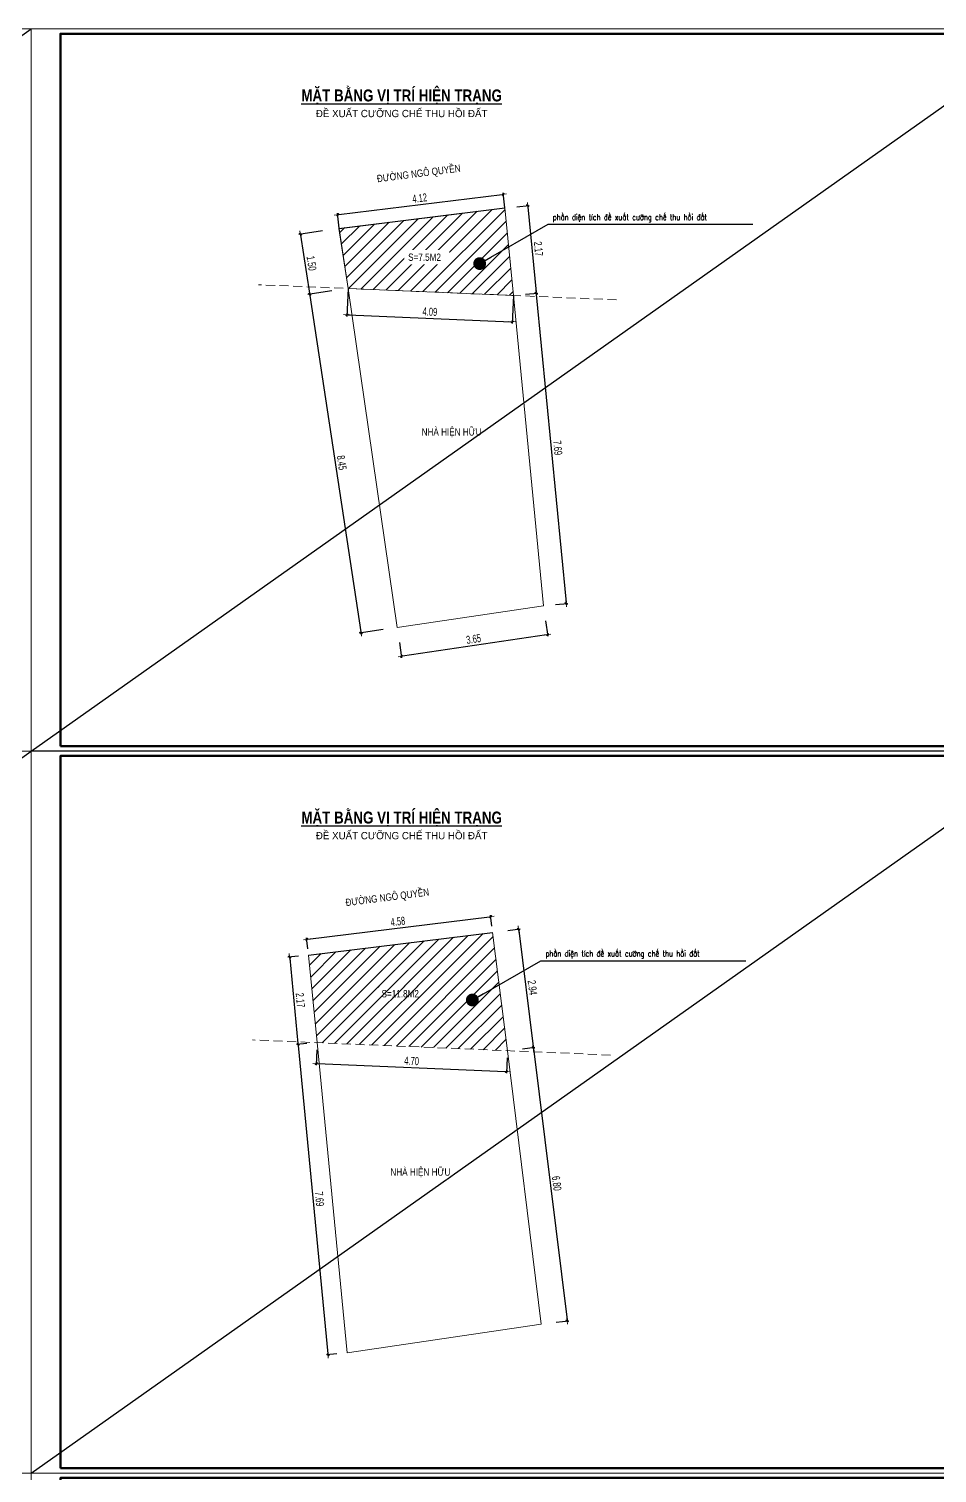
# Model space of a CAD drawing. Header units: millimetres. Extents: x 480521 to 6014615, y -961280 to 187869.
# Drawn here: x 705745 to 728163, y 77944 to 113584 of the extents above; entities that cross this region are included whole.
import ezdxf
from ezdxf.enums import TextEntityAlignment as Align

# ---------------------------------------------------------------- set-up
doc = ezdxf.new("R2010")
doc.units = ezdxf.units.MM
doc.header["$LTSCALE"] = 600
doc.header["$MEASUREMENT"] = 0
doc.linetypes.add('HIDDEN', pattern=[0.375, 0.25, -0.125])
doc.layers.get('0').update_dxf_attribs({"lineweight": 0})
doc.layers.get('Defpoints').update_dxf_attribs({"lineweight": 0})
for name, color, linetype, lineweight in [('dim', 144, 'Continuous', 13), ('Khungten_LCDI', 7, 'Continuous', 25), ('LC Dim', 8, 'Continuous', 18), ('LC Hatch @ 1 (1)', 252, 'Continuous', 9), ('LC Net khuat', 4, 'HIDDEN', 13), ('LC Net thay', 7, 'Continuous', 25), ('LC Text1', 3, 'Continuous', 20), ('LC Text2', 7, 'Continuous', 25), ('Level 10', 7, 'Continuous', 0)]:
    doc.layers.add(name, color=color, linetype=linetype, lineweight=lineweight)
doc.layers.add('KCS_Plotter', color=11, linetype='Continuous', plot=False)
doc.styles.add('HOATBIF', font='hoatbif.shx', dxfattribs={"width": 0.65})
doc.styles.add('Khungten', font='VHAVAN.TTF', dxfattribs={"width": 0.9, "height": 5000})
doc.styles.add('LC 1', font='VHAVANB.TTF')
doc.styles.add('LC 3', font='vnsimli.shx', dxfattribs={"width": 0.75})
doc.styles.add('LC3', font='VHARIALB.TTF', dxfattribs={"width": 0.8})
doc.styles.add('T2', font='VHARIAL.TTF', dxfattribs={"width": 0.8})
doc.styles.add('Title', font='VHBLACK.TTF')
doc.dimstyles.new('1-100 (1-60)', dxfattribs={"dimscale": 79, "dimtxt": 2.5, "dimasz": 0.35, "dimexe": 0.5, "dimexo": 0, "dimgap": 0.8, "dimtad": 1, "dimdec": 0, "dimzin": 0, "dimdsep": 46, "dimtxsty": 'HOATBIF', "dimblk1": 'DOT', "dimblk2": 'DOT', "dimsah": 1, "dimcen": -1, "dimdle": 1, "dimclrd": 256, "dimclre": 256, "dimclrt": 4, "dimadec": 3, "dimazin": 2, "dimtfac": 0.333333, "dimtdec": 0, "dimtix": 1, "dimtmove": 2, "dimatfit": 3, "dimldrblk": 'DOT', "dimfxl": 1, "dimtvp": 0.833333, "dimtolj": 1, "dimtzin": 0, "dimarcsym": 0})

# ---------------------------------------------------------------- blocks, each defined once
blk = doc.blocks.new('lcdi fix')
at = {"layer": 'Defpoints', "lineweight": 0}
blk.add_lwpolyline([(-1200, -14850), (-1200, 14850), (40800, 14850), (40800, -14850)], close=True, dxfattribs=at)
at = {"layer": 'Khungten_LCDI', "color": 5, "lineweight": 60}
blk.add_lwpolyline([(0, -14650), (0, 14650), (40600, 14650), (40600, -14650)], close=True, dxfattribs=at)
at = {"color": 7, "style": 'Khungten', "width": 0.8}
for tag, p in [('REVISION', (39499, -10746)), ('NGAYHT', (39546, -11609))]:
    blk.add_attdef(tag, text='', height=200, dxfattribs=at).set_placement(p, align=Align.CENTER)
at = {"layer": 'LC Text1', "color": 3, "style": 'LC 1', "width": 1.834006}
for tag, p, p2 in [('TENBANVE1', (36913, -8886), (40339, -8886)), ('TENBANVE2', (36913, -9562), (40339, -9562))]:
    blk.add_attdef(tag, text='', height=250, dxfattribs=at).set_placement(p, p2, align=Align.FIT)
at = {"layer": 'LC Text1', "style": 'Title', "width": 0.7}
blk.add_attdef('SOBANVE', text='', height=250, dxfattribs=at).set_placement((39562, -13896), align=Align.CENTER)
blk = doc.blocks.new('TIEUDE1')
at = {"layer": 'LC Text2', "color": 7, "style": 'LC 1'}
blk.add_attdef('TIªU§Ò', text='', height=5, dxfattribs=at).set_placement((0, 0), align=Align.BOTTOM_CENTER)
blk.add_attdef('TL', text='', height=3, dxfattribs=at).set_placement((0, -2), align=Align.TOP_CENTER)
blk = doc.blocks.new('DOT')
at = {"layer": 'dim'}
for p, q in [((-3, 0), (3, 0)), ((-1, -1), (1, 1))]:
    blk.add_line(p, q, dxfattribs=at)
blk.add_lwpolyline([(0.5, 1), (-1, -0.5), (-0.5, -1), (1, 0.5)], close=True, dxfattribs=at)
blk = doc.blocks.new('*D80')
at = {"layer": 'Defpoints', "color": 0, "transparency": 16777216}
for p in [(717454, 109500), (717495, 109165), (713407, 108662)]:
    blk.add_point(p, dxfattribs=at)
at = {"layer": 'LC Dim', "lineweight": -2, "transparency": 16777216}
for p, q in [((713394, 108999), (717427, 109496)), ((717495, 109165), (717449, 109539)), ((713407, 108662), (713361, 109035))]:
    blk.add_line(p, q, dxfattribs=at)
at = {"layer": 'LC Dim', "lineweight": -2, "transparency": 16777216, "xscale": 27.65, "yscale": 27.65, "zscale": 27.65}
for p, rotation in [((717454, 109500), 7.025796264175142), ((713366, 108996), 187.0257962641751)]:
    blk.add_blockref('DOT', p, dxfattribs=dict(at, rotation=rotation))
at = {"layer": 'LC Dim', "color": 4, "transparency": 16777216, "insert": (715390, 109409), "char_height": 197.5, "attachment_point": 5, "rotation": 7.0258, "style": 'HOATBIF'}
blk.add_mtext('\\A1;4.12', dxfattribs=at)
blk = doc.blocks.new('_Dot')
at = {"color": 0, "linetype": 'ByBlock', "lineweight": -2}
blk.add_line((-0.5, 0), (-1, 0), dxfattribs=at)
at = {"color": 0, "linetype": 'ByBlock', "const_width": 0.5}
blk.add_lwpolyline([(-0.25, 0, 1), (0.25, 0, 1)], format="xyb", close=True, dxfattribs=at)
blk = doc.blocks.new('*D81')
at = {"layer": 'Defpoints', "color": 0, "transparency": 16777216}
for p in [(712995, 108599), (712673, 107033), (713220, 107116)]:
    blk.add_point(p, dxfattribs=at)
at = {"layer": 'LC Dim', "lineweight": -2, "transparency": 16777216}
for p, q in [((712995, 108599), (712409, 108511)), ((712452, 108489), (712669, 107061)), ((713220, 107116), (712634, 107027))]:
    blk.add_line(p, q, dxfattribs=at)
at = {"layer": 'LC Dim', "lineweight": -2, "transparency": 16777216, "xscale": 27.65, "yscale": 27.65, "zscale": 27.65}
for p, rotation in [((712448, 108517), 98.61761831697089), ((712673, 107033), 278.6176183169709)]:
    blk.add_blockref('DOT', p, dxfattribs=dict(at, rotation=rotation))
at = {"layer": 'LC Dim', "color": 4, "transparency": 16777216, "insert": (712721, 107799), "char_height": 197.5, "attachment_point": 5, "rotation": 278.6176, "style": 'HOATBIF'}
blk.add_mtext('\\A1;1.50', dxfattribs=at)
blk = doc.blocks.new('*D82')
at = {"layer": 'Defpoints', "color": 0, "transparency": 16777216}
for p in [(713220, 107116), (714486, 98759), (713940, 98676)]:
    blk.add_point(p, dxfattribs=at)
at = {"layer": 'LC Dim', "lineweight": -2, "transparency": 16777216}
for p, q in [((713220, 107116), (712634, 107027)), ((712677, 107006), (713935, 98703)), ((714486, 98759), (713900, 98670))]:
    blk.add_line(p, q, dxfattribs=at)
at = {"layer": 'LC Dim', "lineweight": -2, "transparency": 16777216, "xscale": 27.65, "yscale": 27.65, "zscale": 27.65}
for p, rotation in [((712673, 107033), 98.61761831603108), ((713940, 98676), 278.6176183160311)]:
    blk.add_blockref('DOT', p, dxfattribs=dict(at, rotation=rotation))
at = {"layer": 'LC Dim', "color": 4, "transparency": 16777216, "insert": (713466, 102879), "char_height": 197.5, "attachment_point": 5, "rotation": 278.6176, "style": 'HOATBIF'}
blk.add_mtext('\\A1;8.45', dxfattribs=at)
blk = doc.blocks.new('*D83')
at = {"layer": 'Defpoints', "color": 0, "transparency": 16777216}
for p in [(717791, 109194), (718000, 107034), (718266, 107059)]:
    blk.add_point(p, dxfattribs=at)
at = {"layer": 'LC Dim', "lineweight": -2, "transparency": 16777216}
for p, q in [((717791, 109194), (718097, 109224)), ((718060, 109192), (718264, 107087)), ((718000, 107034), (718306, 107063))]:
    blk.add_line(p, q, dxfattribs=at)
at = {"layer": 'LC Dim', "lineweight": -2, "transparency": 16777216, "xscale": 27.65, "yscale": 27.65, "zscale": 27.65}
for p, rotation in [((718058, 109220), 95.52236581087993), ((718266, 107059), 275.5223658108799)]:
    blk.add_blockref('DOT', p, dxfattribs=dict(at, rotation=rotation))
at = {"layer": 'LC Dim', "color": 4, "transparency": 16777216, "insert": (718323, 108155), "char_height": 197.5, "attachment_point": 5, "rotation": 275.5224, "style": 'HOATBIF'}
blk.add_mtext('\\A1;2.17', dxfattribs=at)
blk = doc.blocks.new('*D84')
at = {"layer": 'Defpoints', "color": 0, "transparency": 16777216}
for p in [(718000, 107034), (718741, 99376), (719007, 99402)]:
    blk.add_point(p, dxfattribs=at)
at = {"layer": 'LC Dim', "lineweight": -2, "transparency": 16777216}
for p, q in [((718000, 107034), (718306, 107063)), ((718269, 107032), (719004, 99429)), ((718741, 99376), (719046, 99406))]:
    blk.add_line(p, q, dxfattribs=at)
at = {"layer": 'LC Dim', "lineweight": -2, "transparency": 16777216, "xscale": 27.65, "yscale": 27.65, "zscale": 27.65}
for p, rotation in [((718266, 107059), 95.52236581120096), ((719007, 99402), 275.5223658112009)]:
    blk.add_blockref('DOT', p, dxfattribs=dict(at, rotation=rotation))
at = {"layer": 'LC Dim', "color": 4, "transparency": 16777216, "insert": (718798, 103246), "char_height": 197.5, "attachment_point": 5, "rotation": 275.5224, "style": 'HOATBIF'}
blk.add_mtext('\\A1;7.69', dxfattribs=at)
blk = doc.blocks.new('*D85')
at = {"layer": 'Defpoints', "color": 0, "transparency": 16777216}
for p in [(718500, 98976), (714889, 98440), (714940, 98099)]:
    blk.add_point(p, dxfattribs=at)
at = {"layer": 'LC Dim', "lineweight": -2, "transparency": 16777216}
for p, q in [((718500, 98976), (718556, 98596)), ((714889, 98440), (714946, 98060)), ((718523, 98631), (714967, 98103))]:
    blk.add_line(p, q, dxfattribs=at)
at = {"layer": 'LC Dim', "lineweight": -2, "transparency": 16777216, "xscale": 27.65, "yscale": 27.65, "zscale": 27.65}
for p, rotation in [((718550, 98635), 8.445908346024327), ((714940, 98099), 188.4459083460243)]:
    blk.add_blockref('DOT', p, dxfattribs=dict(at, rotation=rotation))
at = {"layer": 'LC Dim', "color": 4, "transparency": 16777216, "insert": (716721, 98527), "char_height": 197.5, "attachment_point": 5, "rotation": 8.4459, "style": 'HOATBIF'}
blk.add_mtext('\\A1;3.65', dxfattribs=at)
blk = doc.blocks.new('*D86')
at = {"layer": 'Defpoints', "color": 0, "transparency": 16777216}
for p in [(713622, 107177), (717704, 107005), (717677, 106356)]:
    blk.add_point(p, dxfattribs=at)
at = {"layer": 'LC Dim', "lineweight": -2, "transparency": 16777216}
for p, q in [((713622, 107177), (713593, 106489)), ((717704, 107005), (717675, 106316)), ((713623, 106527), (717649, 106357))]:
    blk.add_line(p, q, dxfattribs=at)
at = {"layer": 'LC Dim', "lineweight": -2, "transparency": 16777216, "xscale": 27.65, "yscale": 27.65, "zscale": 27.65}
for p, rotation in [((713595, 106528), 177.581617836189), ((717677, 106356), 357.581617836189)]:
    blk.add_blockref('DOT', p, dxfattribs=dict(at, rotation=rotation))
at = {"layer": 'LC Dim', "color": 4, "transparency": 16777216, "insert": (715643, 106604), "char_height": 197.5, "attachment_point": 5, "rotation": 357.5816, "style": 'HOATBIF'}
blk.add_mtext('\\A1;4.09', dxfattribs=at)
blk = doc.blocks.new('*D99')
at = {"layer": 'Defpoints', "color": 0, "transparency": 16777216}
for p in [(712399, 90702), (712388, 88521), (712608, 88542)]:
    blk.add_point(p, dxfattribs=at)
at = {"layer": 'LC Dim', "lineweight": -2, "transparency": 16777216}
for p, q in [((712399, 90702), (712140, 90677)), ((712182, 90654), (712385, 88548)), ((712608, 88542), (712349, 88517))]:
    blk.add_line(p, q, dxfattribs=at)
at = {"layer": 'LC Dim', "lineweight": -2, "transparency": 16777216, "xscale": 27.65, "yscale": 27.65, "zscale": 27.65}
for p, rotation in [((712179, 90681), 95.5223658108777), ((712388, 88521), 275.5223658108777)]:
    blk.add_blockref('DOT', p, dxfattribs=dict(at, rotation=rotation))
at = {"layer": 'LC Dim', "color": 4, "transparency": 16777216, "insert": (712445, 89616), "char_height": 197.5, "attachment_point": 5, "rotation": 275.5224, "style": 'HOATBIF'}
blk.add_mtext('\\A1;2.17', dxfattribs=at)
blk = doc.blocks.new('*D100')
at = {"layer": 'Defpoints', "color": 0, "transparency": 16777216}
for p in [(712608, 88542), (713128, 80863), (713349, 80884)]:
    blk.add_point(p, dxfattribs=at)
at = {"layer": 'LC Dim', "lineweight": -2, "transparency": 16777216}
for p, q in [((712608, 88542), (712349, 88517)), ((712391, 88493), (713126, 80891)), ((713349, 80884), (713089, 80859))]:
    blk.add_line(p, q, dxfattribs=at)
at = {"layer": 'LC Dim', "lineweight": -2, "transparency": 16777216, "xscale": 27.65, "yscale": 27.65, "zscale": 27.65}
for p, rotation in [((712388, 88521), 95.5223658112102), ((713128, 80863), 275.5223658112102)]:
    blk.add_blockref('DOT', p, dxfattribs=dict(at, rotation=rotation))
at = {"layer": 'LC Dim', "color": 4, "transparency": 16777216, "insert": (712919, 84707), "char_height": 197.5, "attachment_point": 5, "rotation": 275.5224, "style": 'HOATBIF'}
blk.add_mtext('\\A1;7.69', dxfattribs=at)
blk = doc.blocks.new('*D101')
at = {"layer": 'Defpoints', "color": 0, "transparency": 16777216}
for p in [(717563, 91332), (717925, 88414), (718194, 88447)]:
    blk.add_point(p, dxfattribs=at)
at = {"layer": 'LC Dim', "lineweight": -2, "transparency": 16777216}
for p, q in [((717563, 91332), (717871, 91371)), ((717835, 91338), (718190, 88474)), ((717925, 88414), (718233, 88452))]:
    blk.add_line(p, q, dxfattribs=at)
at = {"layer": 'LC Dim', "lineweight": -2, "transparency": 16777216, "xscale": 27.65, "yscale": 27.65, "zscale": 27.65}
for p, rotation in [((717831, 91366), 97.07620778875676), ((718194, 88447), 277.0762077887568)]:
    blk.add_blockref('DOT', p, dxfattribs=dict(at, rotation=rotation))
at = {"layer": 'LC Dim', "color": 4, "transparency": 16777216, "insert": (718173, 89926), "char_height": 197.5, "attachment_point": 5, "rotation": 277.0762, "style": 'HOATBIF'}
blk.add_mtext('\\A1;2.94', dxfattribs=at)
blk = doc.blocks.new('*D102')
at = {"layer": 'Defpoints', "color": 0, "transparency": 16777216}
for p in [(717925, 88414), (718763, 81666), (719031, 81700)]:
    blk.add_point(p, dxfattribs=at)
at = {"layer": 'LC Dim', "lineweight": -2, "transparency": 16777216}
for p, q in [((717925, 88414), (718233, 88452)), ((718197, 88420), (719028, 81727)), ((718763, 81666), (719071, 81704))]:
    blk.add_line(p, q, dxfattribs=at)
at = {"layer": 'LC Dim', "lineweight": -2, "transparency": 16777216, "xscale": 27.65, "yscale": 27.65, "zscale": 27.65}
for p, rotation in [((718194, 88447), 97.07620778945449), ((719031, 81700), 277.0762077894545)]:
    blk.add_blockref('DOT', p, dxfattribs=dict(at, rotation=rotation))
at = {"layer": 'LC Dim', "color": 4, "transparency": 16777216, "insert": (718773, 85093), "char_height": 197.5, "attachment_point": 5, "rotation": 277.0762, "style": 'HOATBIF'}
blk.add_mtext('\\A1;6.80', dxfattribs=at)
blk = doc.blocks.new('*D103')
at = {"layer": 'Defpoints', "color": 0, "transparency": 16777216}
for p in [(717144, 91676), (717173, 91441), (712631, 90881)]:
    blk.add_point(p, dxfattribs=at)
at = {"layer": 'LC Dim', "lineweight": -2, "transparency": 16777216}
for p, q in [((712629, 91119), (717117, 91672)), ((717173, 91441), (717139, 91715)), ((712631, 90881), (712597, 91155))]:
    blk.add_line(p, q, dxfattribs=at)
at = {"layer": 'LC Dim', "lineweight": -2, "transparency": 16777216, "xscale": 27.65, "yscale": 27.65, "zscale": 27.65}
for p, rotation in [((717144, 91676), 7.025807435829799), ((712602, 91116), 187.0258074358298)]:
    blk.add_blockref('DOT', p, dxfattribs=dict(at, rotation=rotation))
at = {"layer": 'LC Dim', "color": 4, "transparency": 16777216, "insert": (714853, 91557), "char_height": 197.5, "attachment_point": 5, "rotation": 7.0258, "style": 'HOATBIF'}
blk.add_mtext('\\A1;4.58', dxfattribs=at)
blk = doc.blocks.new('*D104')
at = {"layer": 'Defpoints', "color": 0, "transparency": 16777216}
for p in [(712851, 88387), (717547, 88189), (717533, 87853)]:
    blk.add_point(p, dxfattribs=at)
at = {"layer": 'LC Dim', "lineweight": -2, "transparency": 16777216}
for p, q in [((712851, 88387), (712835, 88012)), ((712864, 88050), (717505, 87854)), ((717547, 88189), (717531, 87814))]:
    blk.add_line(p, q, dxfattribs=at)
at = {"layer": 'LC Dim', "lineweight": -2, "transparency": 16777216, "xscale": 27.65, "yscale": 27.65, "zscale": 27.65}
for p, rotation in [((712837, 88051), 177.5816499146407), ((717533, 87853), 357.5816499146407)]:
    blk.add_blockref('DOT', p, dxfattribs=dict(at, rotation=rotation))
at = {"layer": 'LC Dim', "color": 4, "transparency": 16777216, "insert": (715192, 88114), "char_height": 197.5, "attachment_point": 5, "rotation": 357.5816, "style": 'HOATBIF'}
blk.add_mtext('\\A1;4.70', dxfattribs=at)

msp = doc.modelspace()

# ---------------------------------------------------------------- hatches: boundary and pattern name
at = {"layer": 'LC Hatch @ 1 (1)', "ltscale": 2}
h = msp.add_hatch(dxfattribs=at)
h.set_pattern_fill('ANSI31', color=256, scale=1800)
h.set_pattern_definition([(45, (0, -610.12), (-159.099026, 159.099026), [])])
h.paths.add_polyline_path([(713622.312, 107177.281), (713397.537, 108660.449), (717495.171, 109165.448), (717704.06, 107004.894)])

# ---------------------------------------------------------------- linework, layer by layer
at = {"layer": 'Defpoints', "lineweight": 0}
for points in [[(680604.637, 95763.59), (680604.637, 113583.591), (705804.637, 113583.591), (705804.637, 95763.59)], [(680604.637, 77943.59), (680604.637, 95763.59), (705804.637, 95763.59), (705804.637, 77943.59)], [(680604.637, 60123.59), (680604.637, 77943.59), (705804.637, 77943.59), (705804.637, 60123.59)]]:
    msp.add_lwpolyline(points, close=True, dxfattribs=at)
at = {"layer": 'KCS_Plotter'}
for p, q in [((680604.637, 95763.59), (705804.637, 113583.591)), ((680604.637, 77943.59), (705804.637, 95763.59))]:
    msp.add_line(p, q, dxfattribs=at)
at = {"layer": 'LC Net khuat', "color": 1, "lineweight": 13, "ltscale": 1.5, "flags": 128}
for points in [[(720249.724, 106897.383), (711413.108, 107270.583)], [(720100.155, 88260.184), (711263.538, 88633.384)]]:
    msp.add_lwpolyline(points, dxfattribs=at)
at = {"layer": 'LC Net thay', "color": 7}
for p, q in [((713407.318, 108661.655), (717495.171, 109165.448)), ((712649.524, 90726.58), (717192.174, 91286.424))]:
    msp.add_line(p, q, dxfattribs=at)
at = {"layer": 'LC Net thay', "color": 7, "linetype": 'Continuous', "lineweight": 0}
for p, q in [((717704.06, 107004.894), (717495.171, 109165.448)), ((713622.312, 107177.281), (713407.318, 108661.655)), ((714834.025, 98811.28), (713622.312, 107177.281)), ((718444.411, 99347.372), (717704.06, 107004.894)), ((714834.025, 98811.28), (718444.411, 99347.372)), ((717554.49, 88367.694), (717192.174, 91286.424)), ((712858.413, 88566.026), (712649.524, 90726.58)), ((713598.764, 80908.503), (712858.413, 88566.026)), ((718392.085, 81620.243), (717554.49, 88367.694)), ((713598.764, 80908.503), (718392.085, 81620.243))]:
    msp.add_line(p, q, dxfattribs=at)
at = {"layer": 'LC Net thay', "color": 7, "linetype": 'Continuous', "lineweight": 0, "flags": 128}
msp.add_lwpolyline([(713622.312, 107177.281), (713397.537, 108660.449), (717495.171, 109165.448), (717704.06, 107004.894), (713622.312, 107177.281)], dxfattribs=at)
at = {"layer": 'Level 10', "color": 7, "linetype": 'Continuous', "lineweight": 0, "flags": 128}
msp.add_lwpolyline([(713407.318, 108661.655), (717495.171, 109165.448)], dxfattribs=at)

# ---------------------------------------------------------------- block references
at = {"layer": 'LC Net thay', "xscale": 0.6000000155618168, "yscale": 0.6000000155618168, "zscale": 0.6000000155618168}
for p in [(706524.637, 104673.591), (706524.637, 86853.59), (706524.637, 69033.59)]:
    msp.add_blockref('lcdi fix', p, dxfattribs=at)
at = {"layer": 'LC Text2'}
ref = msp.add_blockref('TIEUDE1', (714945.613, 111705.065), dxfattribs=dict(at, xscale=60.00000000003865, yscale=60.00000000003865, zscale=60.00000000003865))
ref.add_attrib('TIªU§Ò', '%%UmÆt b»ng vÞ trÝ hiÖn tr¹ng', dxfattribs={"color": 7, "height": 295.46488, "style": 'LC3', "width": 0.8}).set_placement((714945.613, 111705.065), align=Align.BOTTOM_CENTER)
ref.add_attrib('TL', '®Ò xuÊt c\xadìng chÕ thu håi ®Êt', dxfattribs={"color": 7, "height": 180, "style": 'LC 1'}).set_placement((714945.613, 111585.065), align=Align.TOP_CENTER)
ref = msp.add_blockref('TIEUDE1', (714945.613, 93885.064), dxfattribs=dict(at, xscale=60.00000000003865, yscale=60.00000000003865, zscale=60.00000000003865))
ref.add_attrib('TIªU§Ò', '%%UmÆt b»ng vÞ trÝ hiÖn tr¹ng', dxfattribs={"color": 7, "height": 295.46488, "style": 'LC3', "width": 0.8}).set_placement((714945.613, 93885.064), align=Align.BOTTOM_CENTER)
ref.add_attrib('TL', '®Ò xuÊt c\xadìng chÕ thu håi ®Êt', dxfattribs={"color": 7, "height": 180, "style": 'LC 1'}).set_placement((714945.613, 93765.064), align=Align.TOP_CENTER)

# ---------------------------------------------------------------- texts
at = {"layer": 'LC Text1', "color": 3, "style": 'LC 3', "width": 0.8}
for p in [(718677.136, 108862.77), (718496.787, 90690.223)]:
    msp.add_text('phÇn diÖn tÝch ®Ò xuÊt c\xadìng chÕ thu håi ®Êt', height=150, dxfattribs=at).set_placement(p)
at = {"layer": 'LC Text2', "style": 'T2', "width": 0.8}
for p in [(714348.139, 109797.134), (713573.571, 91933.227)]:
    msp.add_text('®\xadêng ng« quyÒn', height=180, rotation=7.3050148, dxfattribs=at).set_placement(p)

# ---------------------------------------------------------------- dimensions: what is measured, and where the dimension line sits
at = {"layer": 'LC Dim'}
for p1, p2, distance, picture, middle in [((713407.318, 108661.655), (717495.171, 109165.448), 336.901, '*D80', (715390.227, 109408.657)), ((717791.276, 109194.077), (718000.165, 107033.523), 267.486, '*D83', (718323.164, 108155.126)), ((712994.733, 108599.404), (713219.507, 107116.236), -552.85, '*D81', (712720.633, 107799.248)), ((713622.312, 107177.282), (717704.06, 107004.894), -649.577, '*D86', (715642.61, 106603.895)), ((718499.517, 98976.254), (714889.131, 98440.163), 345.186, '*D85', (716721.237, 98526.96)), ((712630.527, 90880.717), (717173.177, 91440.562), 236.948, '*D103', (714853.061, 91556.542)), ((717563.024, 91332.459), (717925.34, 88413.731), 270.529, '*D101', (718173.367, 89926.372)), ((712399.383, 90702.395), (712608.272, 88541.843), -221.307, '*D99', (712444.747, 89616.407)), ((712850.856, 88387.105), (717546.934, 88188.775), -336.108, '*D104', (715191.546, 88113.938))]:
    dim = msp.add_aligned_dim(p1=p1, p2=p2, distance=distance, dimstyle='1-100 (1-60)', override={"dimdec": 2, "dimlfac": 0.001}, dxfattribs=at)
    dim.commit()
    dim.dimension.update_dxf_attribs({"geometry": picture, "text_midpoint": middle})
for base, p1, p2, angle, picture, middle in [((713939.508, 98675.716), (713219.507, 107116.236), (714486.117, 98758.554), 98.6176183, '*D82', (713466.325, 102878.823)), ((719006.762, 99401.741), (718000.165, 107033.523), (718740.518, 99376), 95.5223658, '*D84', (718797.784, 103246.088)), ((713128.345, 80863.021), (712608.272, 88541.843), (713348.625, 80884.319), 95.5223658, '*D100', (712919.367, 84707.369)), ((719031.403, 81699.604), (717925.34, 88413.731), (718762.934, 81666.278), 97.0762078, '*D102', (718773.322, 85093.281))]:
    dim = msp.add_linear_dim(base=base, p1=p1, p2=p2, angle=angle, dimstyle='1-100 (1-60)', override={"dimdec": 2, "dimlfac": 0.001}, dxfattribs=at)
    dim.commit()
    dim.dimension.update_dxf_attribs({"geometry": picture, "text_midpoint": middle})

# ---------------------------------------------------------------- leaders
for points in [[(716871.436, 107791.252), (718563.632, 108762.078), (723617.486, 108762.078)], [(716691.087, 89618.705), (718383.283, 90589.531), (723437.137, 90589.531)]]:
    msp.add_leader(points, dimstyle='1-100 (1-60)', override={"dimasz": 4, "dimdec": 2, "dimlfac": 0.001}, dxfattribs=at)

# ---------------------------------------------------------------- next in the draw order: texts
at = {"layer": 'LC Text2', "char_height": 180, "attachment_point": 1, "style": 'T2', "bg_fill": 3, "box_fill_scale": 1.5, "bg_fill_color": 256, "bg_fill_transparency": 0}
for s, insert, width in [('s=7.5m2', (715105.332, 108039.538), 927.25441), ('nhµ hiÖn h÷u', (715438.728, 103727.453), 1438.55853), ('s=11.8m2', (714449.319, 89864.452), 927.25441), ('nhµ hiÖn h÷u', (714668.598, 85463.11), 1438.55853)]:
    msp.add_mtext(s, dxfattribs=dict(at, insert=insert, width=width))

# ---------------------------------------------------------------- next in the draw order: hatches: boundary and pattern name
at = {"layer": 'LC Hatch @ 1 (1)', "ltscale": 2}
h = msp.add_hatch(dxfattribs=at)
h.set_pattern_fill('ANSI31', color=256, scale=1800)
h.set_pattern_definition([(45, (0, -120), (-159.099026, 159.099026), [])])
h.paths.add_polyline_path([(717554.49, 88367.696), (717192.174, 91286.424), (712649.524, 90726.58), (712858.412, 88566.027)])

# ---------------------------------------------------------------- next in the draw order: linework, layer by layer
at = {"layer": 'KCS_Plotter'}
for p, q in [((705804.637, 95763.59), (731004.637, 113583.591)), ((705804.637, 77943.59), (731004.637, 95763.59))]:
    msp.add_line(p, q, dxfattribs=at)

doc.saveas('drawing.dxf')
